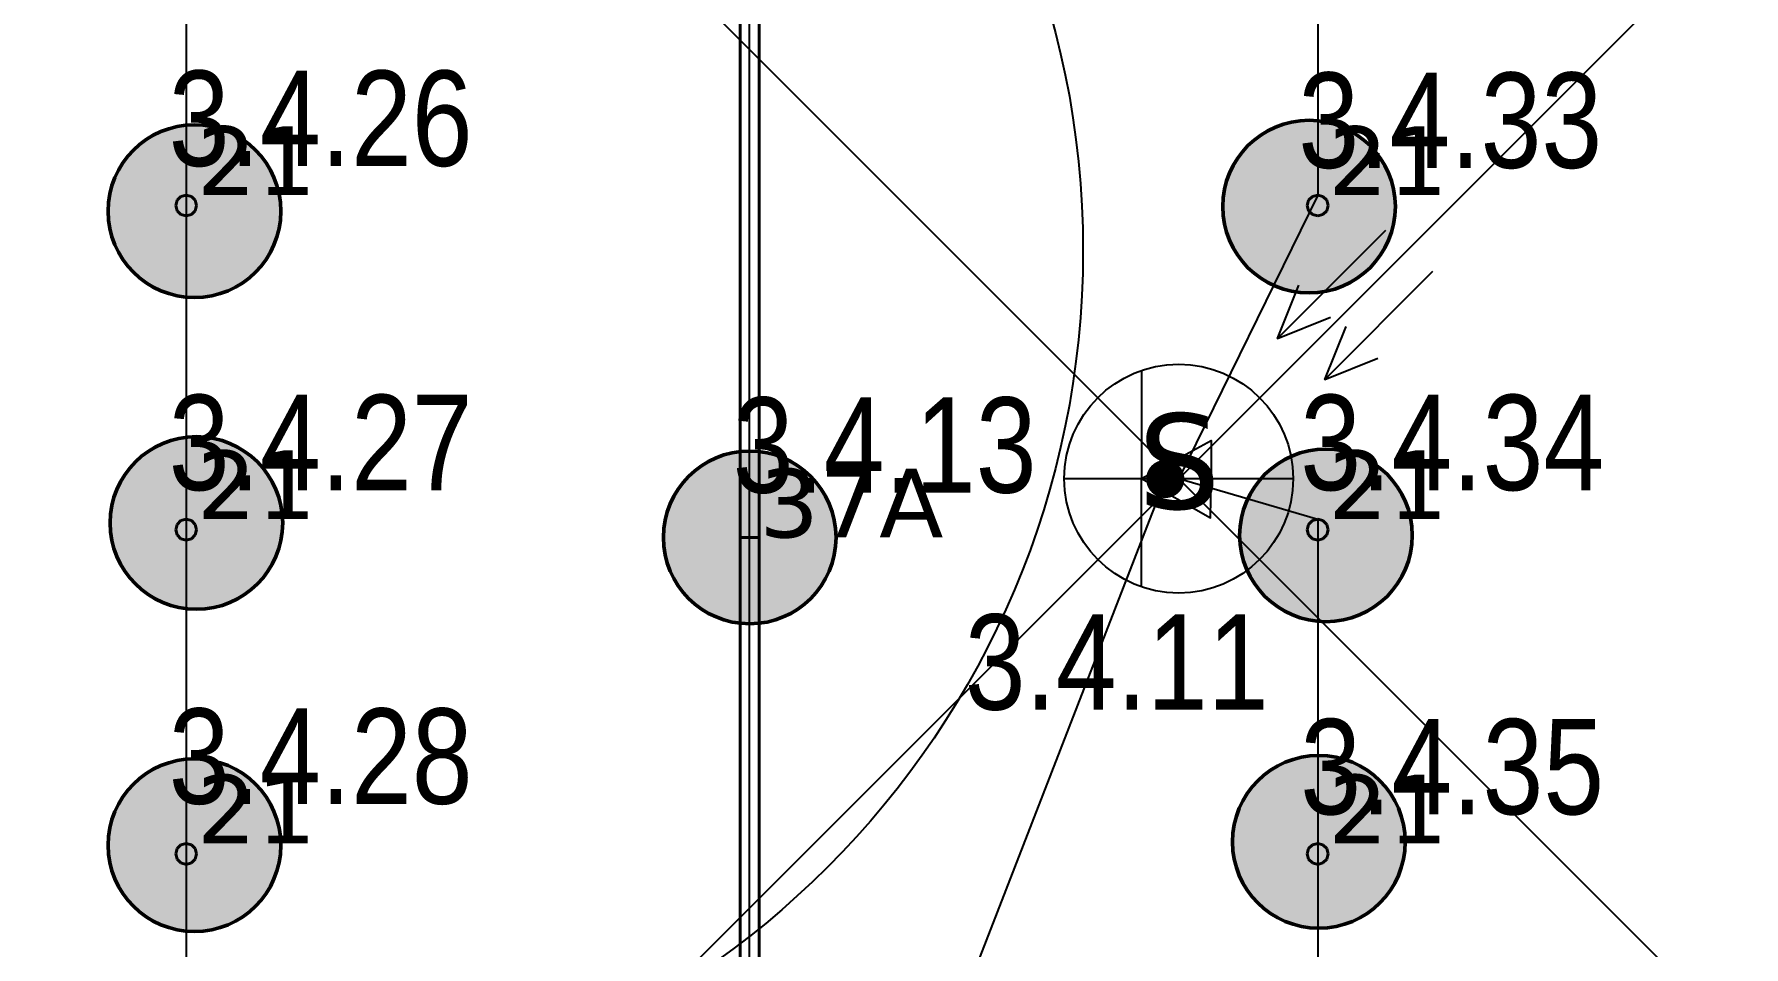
# Model space of a CAD drawing. Header units: millimetres. Extents: x -243740 to 150609, y -473655 to -165121.
# Drawn here: x -176890 to -172409, y -394614 to -392222 of the extents above; entities that cross this region are included whole.
import ezdxf
from ezdxf import colors
from ezdxf.entities.mleader import LeaderData, LeaderLine
from ezdxf.enums import TextEntityAlignment as Align
from ezdxf.math import Vec2, Vec3

# ---------------------------------------------------------------- set-up
doc = ezdxf.new("R2010")
doc.units = ezdxf.units.MM
for name, color, linetype, lineweight in [('0_Авт.', 255, 'Continuous', 5), ('_освещение_dali', 3, 'Continuous', 50), ('DLX_FL2_LUM 28', 5, 'Continuous', 40)]:
    doc.layers.add(name, color=color, linetype=linetype, lineweight=lineweight)
doc.layers.add('_Гр.ЩД-1А.5.9.I2.4', color=6, linetype='Continuous')
doc.layers.add('DLX_FL2_LUM 17', color=7, linetype='Continuous', lineweight=40, true_color=0xfa2205)
doc.styles.get("Standard").update_dxf_attribs({"font": 'ARIALN.TTF'})
doc.styles.add('TableTextStyle', font='')
doc.styles.add('Шрифт - 200', font='', dxfattribs={"height": 200})
doc.styles.get('TableTextStyle').set_extended_font_data('VERDANA.TTF')
doc.styles.get('Шрифт - 200').set_extended_font_data('GOST Common', italic=True)
doc.linetypes.add('Truba', pattern='A,3e-05,[4,MSH_7,S=1,R=0,X=0,Y=0],-3.022072', length=3.022102)
doc.linetypes.add('Проводка в лотке', pattern='A,7.5,[130,ltypeshp.shx,S=0.5,R=0,X=0,Y=0],1,[130,ltypeshp.shx,S=1,R=90,X=0,Y=-0.5],1,[130,ltypeshp.shx,S=0.5,R=0,X=0,Y=0],7.5', length=17)

# ---------------------------------------------------------------- blocks, each defined once
blk = doc.blocks.new('A$C85fa3c5e')
at = {"layer": '0_Авт.', "color": 6, "lineweight": 25, "ltscale": 100}
for points in [[(5.418, 6.505), (2.589, 3.676), (3.15, 5.068)], [(5.418, 6.505), (2.589, 3.676), (3.981, 4.236)], [(6.655, 5.428), (3.827, 2.599), (4.387, 3.991)], [(6.655, 5.428), (3.827, 2.599), (5.218, 3.16)], [(-0.973, 2.838), (-0.98, -2.836)], [(-0.976, 0), (0.849, 1.003), (0.849, -0.01)], [(-3, 0), (3, 0)], [(-0.976, 0), (0.838, -1.023), (0.849, -0.01)]]:
    blk.add_lwpolyline(points, dxfattribs=at)
blk.add_circle((0, 0), 3, dxfattribs=at)
blk = doc.blocks.new('_Dot')
at = {"color": 0, "linetype": 'ByBlock', "lineweight": -2}
blk.add_line((-0.5, 0), (-1, 0), dxfattribs=at)
at = {"color": 0, "linetype": 'ByBlock', "const_width": 0.5}
blk.add_lwpolyline([(-0.25, 0, 1), (0.25, 0, 1)], format="xyb", close=True, dxfattribs=at)
blk = doc.blocks.new('A$Caabd1818')
at = {"layer": 'DLX_FL2_LUM 17'}
for points in [[(-179009.2, 3980.4, 0), (-179009.2, 5902.4, 0)], [(-179009.2, 5902.4, 0), (-179009.2, 3980.4, 0)], [(-179009.2, 5902.4, 0), (-179009.2, 3980.4, 0)], [(-179009.2, 3980.4, 0), (-179009.2, 5902.4, 0)], [(-178959.2, 5902.4, 0), (-178959.2, 3980.4, 0)], [(-178959.2, 3980.4, 0), (-178959.2, 5902.4, 0)], [(-178959.2, 3980.4, 0), (-178959.2, 5902.4, 0)], [(-178959.2, 5902.4, 0), (-178959.2, 3980.4, 0)], [(-179009.2, 3980.4, 0), (-179009.2, 3980.4, 0)], [(-178959.2, 3980.4, 0), (-179009.2, 3980.4, 0)], [(-179009.2, 3980.4, 0), (-179009.2, 3980.4, 0)], [(-179009.2, 3980.4, 0), (-178959.2, 3980.4, 0)], [(-179009.2, 3980.4, 0), (-178959.2, 3980.4, 0)], [(-178959.2, 3980.4, 0), (-179009.2, 3980.4, 0)], [(-179009.2, 2058.4, 0), (-179009.2, 3980.4, 0)], [(-179009.2, 3980.4, 0), (-179009.2, 3980.4, 0)], [(-179009.2, 3980.4, 0), (-179009.2, 2058.4, 0)], [(-179009.2, 3980.4, 0), (-178959.2, 3980.4, 0)], [(-178959.2, 3980.4, 0), (-179009.2, 3980.4, 0)], [(-179009.2, 3980.4, 0), (-179009.2, 3980.4, 0)], [(-178959.2, 3980.4, 0), (-179009.2, 3980.4, 0)], [(-179009.2, 3980.4, 0), (-179009.2, 2058.4, 0)], [(-179009.2, 2058.4, 0), (-179009.2, 3980.4, 0)], [(-179009.2, 3980.4, 0), (-178959.2, 3980.4, 0)], [(-178959.2, 3980.4, 0), (-178959.2, 3980.4, 0)], [(-178959.2, 3980.4, 0), (-178959.2, 3980.4, 0)], [(-178959.2, 3980.4, 0), (-178959.2, 3980.4, 0)], [(-178959.2, 3980.4, 0), (-178959.2, 2058.4, 0)], [(-178959.2, 2058.4, 0), (-178959.2, 3980.4, 0)], [(-178959.2, 3980.4, 0), (-178959.2, 3980.4, 0)], [(-178959.2, 2058.4, 0), (-178959.2, 3980.4, 0)], [(-178959.2, 3980.4, 0), (-178959.2, 2058.4, 0)]]:
    blk.add_polyline3d(points, dxfattribs=at)
at = {"layer": 'DLX_FL2_LUM 28'}
for points in [[(-180488.7, 4850.5, 0), (-180485, 4864.2, 0)], [(-180485, 4864.2, 0), (-180488.7, 4850.5, 0)], [(-180485, 4864.2, 0), (-180488.7, 4850.5, 0)], [(-180488.7, 4850.5, 0), (-180485, 4864.2, 0)], [(-180485, 4836.7, 0), (-180488.7, 4850.5, 0)], [(-180488.7, 4850.5, 0), (-180488.7, 4850.5, 0)], [(-180488.7, 4850.5, 0), (-180485, 4836.7, 0)], [(-180488.7, 4850.5, 0), (-180488.7, 4850.5, 0)], [(-180488.7, 4850.5, 0), (-180485, 4836.7, 0)], [(-180485, 4836.7, 0), (-180488.7, 4850.5, 0)], [(-180485, 4864.2, 0), (-180475, 4874.3, 0)], [(-180475, 4874.3, 0), (-180485, 4864.2, 0)], [(-180475, 4874.3, 0), (-180485, 4864.2, 0)], [(-180485, 4864.2, 0), (-180475, 4874.3, 0)], [(-180485, 4864.2, 0), (-180485, 4864.2, 0)], [(-180485, 4864.2, 0), (-180485, 4864.2, 0)], [(-180475, 4874.3, 0), (-180461.2, 4878, 0)], [(-180461.2, 4878, 0), (-180475, 4874.3, 0)], [(-180461.2, 4878, 0), (-180475, 4874.3, 0)], [(-180475, 4874.3, 0), (-180461.2, 4878, 0)], [(-180475, 4874.3, 0), (-180475, 4874.3, 0)], [(-180475, 4874.3, 0), (-180475, 4874.3, 0)], [(-180461.2, 4878, 0), (-180461.2, 4878, 0)], [(-180461.2, 4878, 0), (-180447.5, 4874.3, 0)], [(-180447.5, 4874.3, 0), (-180461.2, 4878, 0)], [(-180461.2, 4878, 0), (-180461.2, 4878, 0)], [(-180447.5, 4874.3, 0), (-180461.2, 4878, 0)], [(-180461.2, 4878, 0), (-180447.5, 4874.3, 0)], [(-180447.5, 4874.3, 0), (-180447.5, 4874.3, 0)], [(-180447.5, 4874.3, 0), (-180437.4, 4864.2, 0)], [(-180437.4, 4864.2, 0), (-180447.5, 4874.3, 0)], [(-180447.5, 4874.3, 0), (-180447.5, 4874.3, 0)], [(-180437.4, 4864.2, 0), (-180447.5, 4874.3, 0)], [(-180447.5, 4874.3, 0), (-180437.4, 4864.2, 0)], [(-180437.4, 4864.2, 0), (-180437.4, 4864.2, 0)], [(-180437.4, 4864.2, 0), (-180433.7, 4850.5, 0)], [(-180433.7, 4850.5, 0), (-180437.4, 4864.2, 0)], [(-180437.4, 4864.2, 0), (-180437.4, 4864.2, 0)], [(-180433.7, 4850.5, 0), (-180437.4, 4864.2, 0)], [(-180437.4, 4864.2, 0), (-180433.7, 4850.5, 0)], [(-180433.7, 4850.5, 0), (-180437.4, 4836.7, 0)], [(-180437.4, 4836.7, 0), (-180433.7, 4850.5, 0)], [(-180437.4, 4836.7, 0), (-180433.7, 4850.5, 0)], [(-180433.7, 4850.5, 0), (-180437.4, 4836.7, 0)], [(-180433.7, 4850.5, 0), (-180433.7, 4850.5, 0)], [(-180433.7, 4850.5, 0), (-180433.7, 4850.5, 0)], [(-177522.9, 4850.5, 0), (-177519.2, 4864.2, 0)], [(-177519.2, 4864.2, 0), (-177522.9, 4850.5, 0)], [(-177519.2, 4864.2, 0), (-177522.9, 4850.5, 0)], [(-177522.9, 4850.5, 0), (-177519.2, 4864.2, 0)], [(-177519.2, 4836.7, 0), (-177522.9, 4850.5, 0)], [(-177522.9, 4850.5, 0), (-177522.9, 4850.5, 0)], [(-177522.9, 4850.5, 0), (-177519.2, 4836.7, 0)], [(-177522.9, 4850.5, 0), (-177522.9, 4850.5, 0)], [(-177522.9, 4850.5, 0), (-177519.2, 4836.7, 0)], [(-177519.2, 4836.7, 0), (-177522.9, 4850.5, 0)], [(-177519.2, 4864.2, 0), (-177509.2, 4874.3, 0)], [(-177509.2, 4874.3, 0), (-177519.2, 4864.2, 0)], [(-177509.2, 4874.3, 0), (-177519.2, 4864.2, 0)], [(-177519.2, 4864.2, 0), (-177509.2, 4874.3, 0)], [(-177519.2, 4864.2, 0), (-177519.2, 4864.2, 0)], [(-177519.2, 4864.2, 0), (-177519.2, 4864.2, 0)], [(-177509.2, 4874.3, 0), (-177495.4, 4878, 0)], [(-177495.4, 4878, 0), (-177509.2, 4874.3, 0)], [(-177495.4, 4878, 0), (-177509.2, 4874.3, 0)], [(-177509.2, 4874.3, 0), (-177495.4, 4878, 0)], [(-177509.2, 4874.3, 0), (-177509.2, 4874.3, 0)], [(-177509.2, 4874.3, 0), (-177509.2, 4874.3, 0)], [(-177495.4, 4878, 0), (-177495.4, 4878, 0)], [(-177495.4, 4878, 0), (-177481.7, 4874.3, 0)], [(-177481.7, 4874.3, 0), (-177495.4, 4878, 0)], [(-177495.4, 4878, 0), (-177495.4, 4878, 0)], [(-177481.7, 4874.3, 0), (-177495.4, 4878, 0)], [(-177495.4, 4878, 0), (-177481.7, 4874.3, 0)], [(-177481.7, 4874.3, 0), (-177481.7, 4874.3, 0)], [(-177481.7, 4874.3, 0), (-177471.6, 4864.2, 0)], [(-177471.6, 4864.2, 0), (-177481.7, 4874.3, 0)], [(-177481.7, 4874.3, 0), (-177481.7, 4874.3, 0)], [(-177471.6, 4864.2, 0), (-177481.7, 4874.3, 0)], [(-177481.7, 4874.3, 0), (-177471.6, 4864.2, 0)], [(-177471.6, 4864.2, 0), (-177471.6, 4864.2, 0)], [(-177471.6, 4864.2, 0), (-177467.9, 4850.5, 0)], [(-177467.9, 4850.5, 0), (-177471.6, 4864.2, 0)], [(-177471.6, 4864.2, 0), (-177471.6, 4864.2, 0)], [(-177467.9, 4850.5, 0), (-177471.6, 4864.2, 0)], [(-177471.6, 4864.2, 0), (-177467.9, 4850.5, 0)], [(-177467.9, 4850.5, 0), (-177471.6, 4836.7, 0)], [(-177471.6, 4836.7, 0), (-177467.9, 4850.5, 0)], [(-177471.6, 4836.7, 0), (-177467.9, 4850.5, 0)], [(-177467.9, 4850.5, 0), (-177471.6, 4836.7, 0)], [(-177467.9, 4850.5, 0), (-177467.9, 4850.5, 0)], [(-177467.9, 4850.5, 0), (-177467.9, 4850.5, 0)], [(-180475, 4826.6, 0), (-180485, 4836.7, 0)], [(-180485, 4836.7, 0), (-180485, 4836.7, 0)], [(-180485, 4836.7, 0), (-180475, 4826.6, 0)], [(-180485, 4836.7, 0), (-180485, 4836.7, 0)], [(-180485, 4836.7, 0), (-180475, 4826.6, 0)], [(-180475, 4826.6, 0), (-180485, 4836.7, 0)], [(-180461.2, 4823, 0), (-180475, 4826.6, 0)], [(-180475, 4826.6, 0), (-180475, 4826.6, 0)], [(-180475, 4826.6, 0), (-180461.2, 4823, 0)], [(-180475, 4826.6, 0), (-180475, 4826.6, 0)], [(-180475, 4826.6, 0), (-180461.2, 4823, 0)], [(-180461.2, 4823, 0), (-180475, 4826.6, 0)], [(-180447.5, 4826.6, 0), (-180461.2, 4823, 0)], [(-180461.2, 4823, 0), (-180447.5, 4826.6, 0)], [(-180461.2, 4823, 0), (-180447.5, 4826.6, 0)], [(-180447.5, 4826.6, 0), (-180461.2, 4823, 0)], [(-180461.2, 4823, 0), (-180461.2, 4823, 0)], [(-180461.2, 4823, 0), (-180461.2, 4823, 0)], [(-180437.4, 4836.7, 0), (-180447.5, 4826.6, 0)], [(-180447.5, 4826.6, 0), (-180437.4, 4836.7, 0)], [(-180447.5, 4826.6, 0), (-180437.4, 4836.7, 0)], [(-180437.4, 4836.7, 0), (-180447.5, 4826.6, 0)], [(-180447.5, 4826.6, 0), (-180447.5, 4826.6, 0)], [(-180447.5, 4826.6, 0), (-180447.5, 4826.6, 0)], [(-180437.4, 4836.7, 0), (-180437.4, 4836.7, 0)], [(-180437.4, 4836.7, 0), (-180437.4, 4836.7, 0)], [(-177509.2, 4826.6, 0), (-177519.2, 4836.7, 0)], [(-177519.2, 4836.7, 0), (-177519.2, 4836.7, 0)], [(-177519.2, 4836.7, 0), (-177509.2, 4826.6, 0)], [(-177519.2, 4836.7, 0), (-177519.2, 4836.7, 0)], [(-177519.2, 4836.7, 0), (-177509.2, 4826.6, 0)], [(-177509.2, 4826.6, 0), (-177519.2, 4836.7, 0)], [(-177495.4, 4823, 0), (-177509.2, 4826.6, 0)], [(-177509.2, 4826.6, 0), (-177509.2, 4826.6, 0)], [(-177509.2, 4826.6, 0), (-177495.4, 4823, 0)], [(-177509.2, 4826.6, 0), (-177509.2, 4826.6, 0)], [(-177509.2, 4826.6, 0), (-177495.4, 4823, 0)], [(-177495.4, 4823, 0), (-177509.2, 4826.6, 0)], [(-177481.7, 4826.6, 0), (-177495.4, 4823, 0)], [(-177495.4, 4823, 0), (-177481.7, 4826.6, 0)], [(-177495.4, 4823, 0), (-177481.7, 4826.6, 0)], [(-177481.7, 4826.6, 0), (-177495.4, 4823, 0)], [(-177495.4, 4823, 0), (-177495.4, 4823, 0)], [(-177495.4, 4823, 0), (-177495.4, 4823, 0)], [(-177471.6, 4836.7, 0), (-177481.7, 4826.6, 0)], [(-177481.7, 4826.6, 0), (-177471.6, 4836.7, 0)], [(-177481.7, 4826.6, 0), (-177471.6, 4836.7, 0)], [(-177471.6, 4836.7, 0), (-177481.7, 4826.6, 0)], [(-177481.7, 4826.6, 0), (-177481.7, 4826.6, 0)], [(-177481.7, 4826.6, 0), (-177481.7, 4826.6, 0)], [(-177471.6, 4836.7, 0), (-177471.6, 4836.7, 0)], [(-177471.6, 4836.7, 0), (-177471.6, 4836.7, 0)], [(-180488.7, 4000.7, 0), (-180485, 4014.5, 0)], [(-180485, 4014.5, 0), (-180488.7, 4000.7, 0)], [(-180485, 4014.5, 0), (-180488.7, 4000.7, 0)], [(-180488.7, 4000.7, 0), (-180485, 4014.5, 0)], [(-180485, 3987, 0), (-180488.7, 4000.7, 0)], [(-180488.7, 4000.7, 0), (-180488.7, 4000.7, 0)], [(-180488.7, 4000.7, 0), (-180485, 3987, 0)], [(-180488.7, 4000.7, 0), (-180488.7, 4000.7, 0)], [(-180488.7, 4000.7, 0), (-180485, 3987, 0)], [(-180485, 3987, 0), (-180488.7, 4000.7, 0)], [(-180485, 4014.5, 0), (-180475, 4024.5, 0)], [(-180475, 4024.5, 0), (-180485, 4014.5, 0)], [(-180475, 4024.5, 0), (-180485, 4014.5, 0)], [(-180485, 4014.5, 0), (-180475, 4024.5, 0)], [(-180485, 4014.5, 0), (-180485, 4014.5, 0)], [(-180485, 4014.5, 0), (-180485, 4014.5, 0)], [(-180475, 4024.5, 0), (-180461.2, 4028.2, 0)], [(-180461.2, 4028.2, 0), (-180475, 4024.5, 0)], [(-180461.2, 4028.2, 0), (-180475, 4024.5, 0)], [(-180475, 4024.5, 0), (-180461.2, 4028.2, 0)], [(-180475, 4024.5, 0), (-180475, 4024.5, 0)], [(-180475, 4024.5, 0), (-180475, 4024.5, 0)], [(-180461.2, 4028.2, 0), (-180461.2, 4028.2, 0)], [(-180461.2, 4028.2, 0), (-180447.5, 4024.5, 0)], [(-180447.5, 4024.5, 0), (-180461.2, 4028.2, 0)], [(-180461.2, 4028.2, 0), (-180461.2, 4028.2, 0)], [(-180447.5, 4024.5, 0), (-180461.2, 4028.2, 0)], [(-180461.2, 4028.2, 0), (-180447.5, 4024.5, 0)], [(-180447.5, 4024.5, 0), (-180447.5, 4024.5, 0)], [(-180447.5, 4024.5, 0), (-180437.4, 4014.5, 0)], [(-180437.4, 4014.5, 0), (-180447.5, 4024.5, 0)], [(-180447.5, 4024.5, 0), (-180447.5, 4024.5, 0)], [(-180437.4, 4014.5, 0), (-180447.5, 4024.5, 0)], [(-180447.5, 4024.5, 0), (-180437.4, 4014.5, 0)], [(-180437.4, 4014.5, 0), (-180437.4, 4014.5, 0)], [(-180437.4, 4014.5, 0), (-180433.7, 4000.7, 0)], [(-180433.7, 4000.7, 0), (-180437.4, 4014.5, 0)], [(-180437.4, 4014.5, 0), (-180437.4, 4014.5, 0)], [(-180433.7, 4000.7, 0), (-180437.4, 4014.5, 0)], [(-180437.4, 4014.5, 0), (-180433.7, 4000.7, 0)], [(-180433.7, 4000.7, 0), (-180437.4, 3987, 0)], [(-180437.4, 3987, 0), (-180433.7, 4000.7, 0)], [(-180437.4, 3987, 0), (-180433.7, 4000.7, 0)], [(-180433.7, 4000.7, 0), (-180437.4, 3987, 0)], [(-180433.7, 4000.7, 0), (-180433.7, 4000.7, 0)], [(-180433.7, 4000.7, 0), (-180433.7, 4000.7, 0)], [(-177522.9, 4000.7, 0), (-177519.2, 4014.5, 0)], [(-177519.2, 4014.5, 0), (-177522.9, 4000.7, 0)], [(-177519.2, 4014.5, 0), (-177522.9, 4000.7, 0)], [(-177522.9, 4000.7, 0), (-177519.2, 4014.5, 0)], [(-177519.2, 3987, 0), (-177522.9, 4000.7, 0)], [(-177522.9, 4000.7, 0), (-177522.9, 4000.7, 0)], [(-177522.9, 4000.7, 0), (-177519.2, 3987, 0)], [(-177522.9, 4000.7, 0), (-177522.9, 4000.7, 0)], [(-177522.9, 4000.7, 0), (-177519.2, 3987, 0)], [(-177519.2, 3987, 0), (-177522.9, 4000.7, 0)], [(-177519.2, 4014.5, 0), (-177509.2, 4024.5, 0)], [(-177509.2, 4024.5, 0), (-177519.2, 4014.5, 0)], [(-177509.2, 4024.5, 0), (-177519.2, 4014.5, 0)], [(-177519.2, 4014.5, 0), (-177509.2, 4024.5, 0)], [(-177519.2, 4014.5, 0), (-177519.2, 4014.5, 0)], [(-177519.2, 4014.5, 0), (-177519.2, 4014.5, 0)], [(-177509.2, 4024.5, 0), (-177495.4, 4028.2, 0)], [(-177495.4, 4028.2, 0), (-177509.2, 4024.5, 0)], [(-177495.4, 4028.2, 0), (-177509.2, 4024.5, 0)], [(-177509.2, 4024.5, 0), (-177495.4, 4028.2, 0)], [(-177509.2, 4024.5, 0), (-177509.2, 4024.5, 0)], [(-177509.2, 4024.5, 0), (-177509.2, 4024.5, 0)], [(-177495.4, 4028.2, 0), (-177495.4, 4028.2, 0)], [(-177495.4, 4028.2, 0), (-177481.7, 4024.5, 0)], [(-177481.7, 4024.5, 0), (-177495.4, 4028.2, 0)], [(-177495.4, 4028.2, 0), (-177495.4, 4028.2, 0)], [(-177481.7, 4024.5, 0), (-177495.4, 4028.2, 0)], [(-177495.4, 4028.2, 0), (-177481.7, 4024.5, 0)], [(-177481.7, 4024.5, 0), (-177481.7, 4024.5, 0)], [(-177481.7, 4024.5, 0), (-177471.6, 4014.5, 0)], [(-177471.6, 4014.5, 0), (-177481.7, 4024.5, 0)], [(-177481.7, 4024.5, 0), (-177481.7, 4024.5, 0)], [(-177471.6, 4014.5, 0), (-177481.7, 4024.5, 0)], [(-177481.7, 4024.5, 0), (-177471.6, 4014.5, 0)], [(-177471.6, 4014.5, 0), (-177471.6, 4014.5, 0)], [(-177471.6, 4014.5, 0), (-177467.9, 4000.7, 0)], [(-177467.9, 4000.7, 0), (-177471.6, 4014.5, 0)], [(-177471.6, 4014.5, 0), (-177471.6, 4014.5, 0)], [(-177467.9, 4000.7, 0), (-177471.6, 4014.5, 0)], [(-177471.6, 4014.5, 0), (-177467.9, 4000.7, 0)], [(-177467.9, 4000.7, 0), (-177471.6, 3987, 0)], [(-177471.6, 3987, 0), (-177467.9, 4000.7, 0)], [(-177471.6, 3987, 0), (-177467.9, 4000.7, 0)], [(-177467.9, 4000.7, 0), (-177471.6, 3987, 0)], [(-177467.9, 4000.7, 0), (-177467.9, 4000.7, 0)], [(-177467.9, 4000.7, 0), (-177467.9, 4000.7, 0)], [(-180475, 3976.9, 0), (-180485, 3987, 0)], [(-180485, 3987, 0), (-180485, 3987, 0)], [(-180485, 3987, 0), (-180475, 3976.9, 0)], [(-180485, 3987, 0), (-180485, 3987, 0)], [(-180485, 3987, 0), (-180475, 3976.9, 0)], [(-180475, 3976.9, 0), (-180485, 3987, 0)], [(-180461.2, 3973.2, 0), (-180475, 3976.9, 0)], [(-180475, 3976.9, 0), (-180475, 3976.9, 0)], [(-180475, 3976.9, 0), (-180461.2, 3973.2, 0)], [(-180475, 3976.9, 0), (-180475, 3976.9, 0)], [(-180475, 3976.9, 0), (-180461.2, 3973.2, 0)], [(-180461.2, 3973.2, 0), (-180475, 3976.9, 0)], [(-180447.5, 3976.9, 0), (-180461.2, 3973.2, 0)], [(-180461.2, 3973.2, 0), (-180447.5, 3976.9, 0)], [(-180461.2, 3973.2, 0), (-180447.5, 3976.9, 0)], [(-180447.5, 3976.9, 0), (-180461.2, 3973.2, 0)], [(-180461.2, 3973.2, 0), (-180461.2, 3973.2, 0)], [(-180461.2, 3973.2, 0), (-180461.2, 3973.2, 0)], [(-180437.4, 3987, 0), (-180447.5, 3976.9, 0)], [(-180447.5, 3976.9, 0), (-180437.4, 3987, 0)], [(-180447.5, 3976.9, 0), (-180437.4, 3987, 0)], [(-180437.4, 3987, 0), (-180447.5, 3976.9, 0)], [(-180447.5, 3976.9, 0), (-180447.5, 3976.9, 0)], [(-180447.5, 3976.9, 0), (-180447.5, 3976.9, 0)], [(-180437.4, 3987, 0), (-180437.4, 3987, 0)], [(-180437.4, 3987, 0), (-180437.4, 3987, 0)], [(-177509.2, 3976.9, 0), (-177519.2, 3987, 0)], [(-177519.2, 3987, 0), (-177519.2, 3987, 0)], [(-177519.2, 3987, 0), (-177509.2, 3976.9, 0)], [(-177519.2, 3987, 0), (-177519.2, 3987, 0)], [(-177519.2, 3987, 0), (-177509.2, 3976.9, 0)], [(-177509.2, 3976.9, 0), (-177519.2, 3987, 0)], [(-177495.4, 3973.2, 0), (-177509.2, 3976.9, 0)], [(-177509.2, 3976.9, 0), (-177509.2, 3976.9, 0)], [(-177509.2, 3976.9, 0), (-177495.4, 3973.2, 0)], [(-177509.2, 3976.9, 0), (-177509.2, 3976.9, 0)], [(-177509.2, 3976.9, 0), (-177495.4, 3973.2, 0)], [(-177495.4, 3973.2, 0), (-177509.2, 3976.9, 0)], [(-177481.7, 3976.9, 0), (-177495.4, 3973.2, 0)], [(-177495.4, 3973.2, 0), (-177481.7, 3976.9, 0)], [(-177495.4, 3973.2, 0), (-177481.7, 3976.9, 0)], [(-177481.7, 3976.9, 0), (-177495.4, 3973.2, 0)], [(-177495.4, 3973.2, 0), (-177495.4, 3973.2, 0)], [(-177495.4, 3973.2, 0), (-177495.4, 3973.2, 0)], [(-177471.6, 3987, 0), (-177481.7, 3976.9, 0)], [(-177481.7, 3976.9, 0), (-177471.6, 3987, 0)], [(-177481.7, 3976.9, 0), (-177471.6, 3987, 0)], [(-177471.6, 3987, 0), (-177481.7, 3976.9, 0)], [(-177481.7, 3976.9, 0), (-177481.7, 3976.9, 0)], [(-177481.7, 3976.9, 0), (-177481.7, 3976.9, 0)], [(-177471.6, 3987, 0), (-177471.6, 3987, 0)], [(-177471.6, 3987, 0), (-177471.6, 3987, 0)], [(-180488.7, 3151, 0), (-180485, 3164.7, 0)], [(-180485, 3164.7, 0), (-180488.7, 3151, 0)], [(-180485, 3164.7, 0), (-180488.7, 3151, 0)], [(-180488.7, 3151, 0), (-180485, 3164.7, 0)], [(-180485, 3137.2, 0), (-180488.7, 3151, 0)], [(-180488.7, 3151, 0), (-180488.7, 3151, 0)], [(-180488.7, 3151, 0), (-180485, 3137.2, 0)], [(-180488.7, 3151, 0), (-180488.7, 3151, 0)], [(-180488.7, 3151, 0), (-180485, 3137.2, 0)], [(-180485, 3137.2, 0), (-180488.7, 3151, 0)], [(-180485, 3164.7, 0), (-180475, 3174.8, 0)], [(-180475, 3174.8, 0), (-180485, 3164.7, 0)], [(-180475, 3174.8, 0), (-180485, 3164.7, 0)], [(-180485, 3164.7, 0), (-180475, 3174.8, 0)], [(-180485, 3164.7, 0), (-180485, 3164.7, 0)], [(-180485, 3164.7, 0), (-180485, 3164.7, 0)], [(-180475, 3127.2, 0), (-180485, 3137.2, 0)], [(-180485, 3137.2, 0), (-180485, 3137.2, 0)], [(-180485, 3137.2, 0), (-180475, 3127.2, 0)], [(-180485, 3137.2, 0), (-180485, 3137.2, 0)], [(-180485, 3137.2, 0), (-180475, 3127.2, 0)], [(-180475, 3127.2, 0), (-180485, 3137.2, 0)], [(-180475, 3174.8, 0), (-180461.2, 3178.5, 0)], [(-180461.2, 3178.5, 0), (-180475, 3174.8, 0)], [(-180461.2, 3178.5, 0), (-180475, 3174.8, 0)], [(-180475, 3174.8, 0), (-180461.2, 3178.5, 0)], [(-180475, 3174.8, 0), (-180475, 3174.8, 0)], [(-180475, 3174.8, 0), (-180475, 3174.8, 0)], [(-180461.2, 3178.5, 0), (-180461.2, 3178.5, 0)], [(-180461.2, 3178.5, 0), (-180447.5, 3174.8, 0)], [(-180447.5, 3174.8, 0), (-180461.2, 3178.5, 0)], [(-180461.2, 3178.5, 0), (-180461.2, 3178.5, 0)], [(-180447.5, 3174.8, 0), (-180461.2, 3178.5, 0)], [(-180461.2, 3178.5, 0), (-180447.5, 3174.8, 0)], [(-180447.5, 3174.8, 0), (-180447.5, 3174.8, 0)], [(-180447.5, 3174.8, 0), (-180437.4, 3164.7, 0)], [(-180437.4, 3164.7, 0), (-180447.5, 3174.8, 0)], [(-180447.5, 3174.8, 0), (-180447.5, 3174.8, 0)], [(-180437.4, 3164.7, 0), (-180447.5, 3174.8, 0)], [(-180447.5, 3174.8, 0), (-180437.4, 3164.7, 0)], [(-180437.4, 3137.2, 0), (-180447.5, 3127.2, 0)], [(-180447.5, 3127.2, 0), (-180437.4, 3137.2, 0)], [(-180447.5, 3127.2, 0), (-180437.4, 3137.2, 0)], [(-180437.4, 3137.2, 0), (-180447.5, 3127.2, 0)], [(-180437.4, 3164.7, 0), (-180437.4, 3164.7, 0)], [(-180437.4, 3164.7, 0), (-180433.7, 3151, 0)], [(-180433.7, 3151, 0), (-180437.4, 3164.7, 0)], [(-180437.4, 3164.7, 0), (-180437.4, 3164.7, 0)], [(-180433.7, 3151, 0), (-180437.4, 3164.7, 0)], [(-180437.4, 3164.7, 0), (-180433.7, 3151, 0)], [(-180433.7, 3151, 0), (-180437.4, 3137.2, 0)], [(-180437.4, 3137.2, 0), (-180433.7, 3151, 0)], [(-180437.4, 3137.2, 0), (-180433.7, 3151, 0)], [(-180433.7, 3151, 0), (-180437.4, 3137.2, 0)], [(-180437.4, 3137.2, 0), (-180437.4, 3137.2, 0)], [(-180437.4, 3137.2, 0), (-180437.4, 3137.2, 0)], [(-180433.7, 3151, 0), (-180433.7, 3151, 0)], [(-180433.7, 3151, 0), (-180433.7, 3151, 0)], [(-177522.9, 3151, 0), (-177519.2, 3164.7, 0)], [(-177519.2, 3164.7, 0), (-177522.9, 3151, 0)], [(-177519.2, 3164.7, 0), (-177522.9, 3151, 0)], [(-177522.9, 3151, 0), (-177519.2, 3164.7, 0)], [(-177519.2, 3137.2, 0), (-177522.9, 3151, 0)], [(-177522.9, 3151, 0), (-177522.9, 3151, 0)], [(-177522.9, 3151, 0), (-177519.2, 3137.2, 0)], [(-177522.9, 3151, 0), (-177522.9, 3151, 0)], [(-177522.9, 3151, 0), (-177519.2, 3137.2, 0)], [(-177519.2, 3137.2, 0), (-177522.9, 3151, 0)], [(-177519.2, 3164.7, 0), (-177509.2, 3174.8, 0)], [(-177509.2, 3174.8, 0), (-177519.2, 3164.7, 0)], [(-177509.2, 3174.8, 0), (-177519.2, 3164.7, 0)], [(-177519.2, 3164.7, 0), (-177509.2, 3174.8, 0)], [(-177519.2, 3164.7, 0), (-177519.2, 3164.7, 0)], [(-177519.2, 3164.7, 0), (-177519.2, 3164.7, 0)], [(-177509.2, 3127.2, 0), (-177519.2, 3137.2, 0)], [(-177519.2, 3137.2, 0), (-177519.2, 3137.2, 0)], [(-177519.2, 3137.2, 0), (-177509.2, 3127.2, 0)], [(-177519.2, 3137.2, 0), (-177519.2, 3137.2, 0)], [(-177519.2, 3137.2, 0), (-177509.2, 3127.2, 0)], [(-177509.2, 3127.2, 0), (-177519.2, 3137.2, 0)], [(-177509.2, 3174.8, 0), (-177495.4, 3178.5, 0)], [(-177495.4, 3178.5, 0), (-177509.2, 3174.8, 0)], [(-177495.4, 3178.5, 0), (-177509.2, 3174.8, 0)], [(-177509.2, 3174.8, 0), (-177495.4, 3178.5, 0)], [(-177509.2, 3174.8, 0), (-177509.2, 3174.8, 0)], [(-177509.2, 3174.8, 0), (-177509.2, 3174.8, 0)], [(-177495.4, 3178.5, 0), (-177495.4, 3178.5, 0)], [(-177495.4, 3178.5, 0), (-177481.7, 3174.8, 0)], [(-177481.7, 3174.8, 0), (-177495.4, 3178.5, 0)], [(-177495.4, 3178.5, 0), (-177495.4, 3178.5, 0)], [(-177481.7, 3174.8, 0), (-177495.4, 3178.5, 0)], [(-177495.4, 3178.5, 0), (-177481.7, 3174.8, 0)], [(-177481.7, 3174.8, 0), (-177481.7, 3174.8, 0)], [(-177481.7, 3174.8, 0), (-177471.6, 3164.7, 0)], [(-177471.6, 3164.7, 0), (-177481.7, 3174.8, 0)], [(-177481.7, 3174.8, 0), (-177481.7, 3174.8, 0)], [(-177471.6, 3164.7, 0), (-177481.7, 3174.8, 0)], [(-177481.7, 3174.8, 0), (-177471.6, 3164.7, 0)], [(-177471.6, 3137.2, 0), (-177481.7, 3127.2, 0)], [(-177481.7, 3127.2, 0), (-177471.6, 3137.2, 0)], [(-177481.7, 3127.2, 0), (-177471.6, 3137.2, 0)], [(-177471.6, 3137.2, 0), (-177481.7, 3127.2, 0)], [(-177471.6, 3164.7, 0), (-177471.6, 3164.7, 0)], [(-177471.6, 3164.7, 0), (-177467.9, 3151, 0)], [(-177467.9, 3151, 0), (-177471.6, 3164.7, 0)], [(-177471.6, 3164.7, 0), (-177471.6, 3164.7, 0)], [(-177467.9, 3151, 0), (-177471.6, 3164.7, 0)], [(-177471.6, 3164.7, 0), (-177467.9, 3151, 0)], [(-177467.9, 3151, 0), (-177471.6, 3137.2, 0)], [(-177471.6, 3137.2, 0), (-177467.9, 3151, 0)], [(-177471.6, 3137.2, 0), (-177467.9, 3151, 0)], [(-177467.9, 3151, 0), (-177471.6, 3137.2, 0)], [(-177471.6, 3137.2, 0), (-177471.6, 3137.2, 0)], [(-177471.6, 3137.2, 0), (-177471.6, 3137.2, 0)], [(-177467.9, 3151, 0), (-177467.9, 3151, 0)], [(-177467.9, 3151, 0), (-177467.9, 3151, 0)], [(-180461.2, 3123.5, 0), (-180475, 3127.2, 0)], [(-180475, 3127.2, 0), (-180475, 3127.2, 0)], [(-180475, 3127.2, 0), (-180461.2, 3123.5, 0)], [(-180475, 3127.2, 0), (-180475, 3127.2, 0)], [(-180475, 3127.2, 0), (-180461.2, 3123.5, 0)], [(-180461.2, 3123.5, 0), (-180475, 3127.2, 0)], [(-180447.5, 3127.2, 0), (-180461.2, 3123.5, 0)], [(-180461.2, 3123.5, 0), (-180447.5, 3127.2, 0)], [(-180461.2, 3123.5, 0), (-180447.5, 3127.2, 0)], [(-180447.5, 3127.2, 0), (-180461.2, 3123.5, 0)], [(-180461.2, 3123.5, 0), (-180461.2, 3123.5, 0)], [(-180461.2, 3123.5, 0), (-180461.2, 3123.5, 0)], [(-180447.5, 3127.2, 0), (-180447.5, 3127.2, 0)], [(-180447.5, 3127.2, 0), (-180447.5, 3127.2, 0)], [(-177495.4, 3123.5, 0), (-177509.2, 3127.2, 0)], [(-177509.2, 3127.2, 0), (-177509.2, 3127.2, 0)], [(-177509.2, 3127.2, 0), (-177495.4, 3123.5, 0)], [(-177509.2, 3127.2, 0), (-177509.2, 3127.2, 0)], [(-177509.2, 3127.2, 0), (-177495.4, 3123.5, 0)], [(-177495.4, 3123.5, 0), (-177509.2, 3127.2, 0)], [(-177481.7, 3127.2, 0), (-177495.4, 3123.5, 0)], [(-177495.4, 3123.5, 0), (-177481.7, 3127.2, 0)], [(-177495.4, 3123.5, 0), (-177481.7, 3127.2, 0)], [(-177481.7, 3127.2, 0), (-177495.4, 3123.5, 0)], [(-177495.4, 3123.5, 0), (-177495.4, 3123.5, 0)], [(-177495.4, 3123.5, 0), (-177495.4, 3123.5, 0)], [(-177481.7, 3127.2, 0), (-177481.7, 3127.2, 0)], [(-177481.7, 3127.2, 0), (-177481.7, 3127.2, 0)]]:
    blk.add_polyline3d(points, dxfattribs=at)
blk = doc.blocks.new('A$Cab2378fa')
at = {"lineweight": 25, "true_color": 0xfff5f5}
h = blk.add_hatch(color=7, dxfattribs=at)
h.dxf.hatch_style = 1
h.paths.add_polyline_path([(0, 0), (-141.6, -170.3, 0.174923), (3, -222.4, 0.197808), (162.3, -156.8)])
h.paths.add_polyline_path([(-163.2, 157.6), (0, 0), (147.8, 177.8, 0.175398), (3, 230.2, 0.209014)])
at = {"lineweight": 25}
h = blk.add_hatch(color=0, dxfattribs=at)
h.paths.add_polyline_path([(162.3, -156.8, 0.442338), (147.8, 177.8), (0, 0)])
h.paths.add_polyline_path([(-141.6, -170.3), (0, 0), (-163.2, 157.6, 0.430096)])
blk.add_circle((3, 3.9), 226.3)

msp = doc.modelspace()

# ---------------------------------------------------------------- linework, layer by layer
at = {"layer": '_Гр.ЩД-1А.5.9.I2.4', "ltscale": 100}
for points in [[(-175014.6, -395463.4), (-175014.6, -393541.4), (-175014.6, -391619.4), (-175014.6, -389697.4), (-173525.7, -390944.2), (-173525.7, -391794), (-173525.7, -392643.8), (-173890, -393387.3), (-173525.7, -393493.6), (-173525.7, -394343.3), (-173525.7, -395193.1)], [(-177990.6, -395855.5), (-177990.6, -393933.5), (-177990.6, -392011.5), (-177990.6, -390089.5), (-176491.6, -390944.2), (-176491.6, -391794), (-176491.6, -392643.8), (-176491.6, -393493.6), (-176491.6, -394343.3), (-176491.6, -395193.1)]]:
    msp.add_lwpolyline(points, dxfattribs=at)
at = {"layer": 'Defpoints', "color": 251, "ltscale": 100, "true_color": 0x636466}
for points in [[(-177940, -389337.2), (-169840, -397437.3)], [(-169840, -389337.2), (-177940, -397437.2)]]:
    msp.add_lwpolyline(points, dxfattribs=at)
at = {"layer": 'Defpoints', "color": 3, "ltscale": 100}
msp.add_circle((-176426.2, -392789.5), 2285.3, dxfattribs=at)

# ---------------------------------------------------------------- block references
at = {"layer": '0_Авт.', "color": 3, "linetype": 'Проводка в лотке', "ltscale": 100, "xscale": 100, "yscale": 100, "zscale": 100}
msp.add_blockref('A$C85fa3c5e', (-173890, -393387.3), dxfattribs=at)
at = {"layer": '_освещение_dali', "color": 5, "ltscale": 100}
for p in [(-173551.4, -392678.2), (-176472.8, -392690.1), (-176467.7, -393507.3), (-173507, -393539.8), (-176472.8, -394352), (-173525.7, -394343.3)]:
    msp.add_blockref('A$Cab2378fa', p, dxfattribs=at)
at = {"layer": '_освещение_dali', "color": 1, "ltscale": 100}
msp.add_blockref('A$Cab2378fa', (-175017.5, -393545.3), dxfattribs=at)
at = {"layer": 'Defpoints', "linetype": 'Truba', "ltscale": 100}
msp.add_blockref('A$Caabd1818', (3969.7, -397521.8), dxfattribs=at)

# ---------------------------------------------------------------- texts
at = {"layer": '_Гр.ЩД-1А.5.9.I2.4', "ltscale": 100}
for s, p in [('3.4.26', (-176138.9, -392642.7)), ('3.4.33', (-173178.1, -392647.8)), ('3.4.27', (-176138.9, -393492.5)), ('3.4.34', (-173173.1, -393492.5)), ('3.4.13', (-174660.7, -393499.1)), ('3.4.11', (-174052.6, -394067.8)), ('3.4.28', (-176138.9, -394314.7)), ('3.4.35', (-173173.1, -394342.2))]:
    msp.add_text(s, height=250, dxfattribs=at).set_placement(p, align=Align.BOTTOM_CENTER)
at = {"layer": '_освещение_dali', "color": 81, "true_color": 0xa9da90, "style": 'TableTextStyle'}
for s, height, p in [('21', 180, (-176464.1, -392643.7)), ('21', 180, (-173498.2, -392643.7)), ('S', 250, (-173997.5, -393466.2)), ('21', 180, (-176464.1, -393493.5)), ('21', 180, (-173498.2, -393493.5)), ('37А', 180, (-174989.6, -393541.3)), ('21', 180, (-176464.1, -394343.3)), ('21', 180, (-173498.2, -394343.3))]:
    msp.add_text(s, height=height, dxfattribs=at).set_placement(p)

# ---------------------------------------------------------------- leaders
at = {"layer": '_освещение_dali'}
ml = msp.add_multileader_mtext('Standard', dxfattribs=at)
ml.set_content('{\\fISOCPEUR|b0|i1|c204|p34;ВТ3.4.11}', color=256, style='Шрифт - 200')
ml.set_leader_properties()
ml.set_arrow_properties(name='DOT')
ml.build(insert=Vec2(0, 0))
ml.multileader.update_dxf_attribs({"has_dogleg": 0, "text_left_attachment_type": 6, "text_right_attachment_type": 6, "arrow_head_size": 100})
ctx = ml.context
ctx.base_point, ctx.char_height, ctx.arrow_head_size, ctx.landing_gap_size, ctx.plane_origin = Vec3(-176987.6, -397094.8), 250, 100, 200, Vec3(-88686.2, -263349.6)
ctx.left_attachment, ctx.right_attachment = 6, 6
notes = []
notes.append((ctx, [(1, (1, 1, 0), (-175354.8, -397094.8), (-1, 0), 8, [(1, [(-173925.2, -393388.2)], 0, [])])]))
ctx.mtext.insert, ctx.mtext.width, ctx.mtext.flow_direction = Vec3(-176787.6, -396794.8), 1239.583, 5
for ctx, leaders in notes:
    for number, flags, end, landing, length, lines in leaders:
        leader = LeaderData()
        leader.index, (leader.has_last_leader_line, leader.has_dogleg_vector, leader.attachment_direction) = number, flags
        leader.last_leader_point, leader.dogleg_vector, leader.dogleg_length = Vec3(end), Vec3(landing), length
        for number, points, colour, breaks in lines:
            line = LeaderLine()
            line.index, line.vertices, line.color, line.breaks = number, Vec3.list(points), colors.encode_raw_color(colour), breaks
            leader.lines.append(line)
        ctx.leaders.append(leader)

doc.saveas('drawing.dxf')
